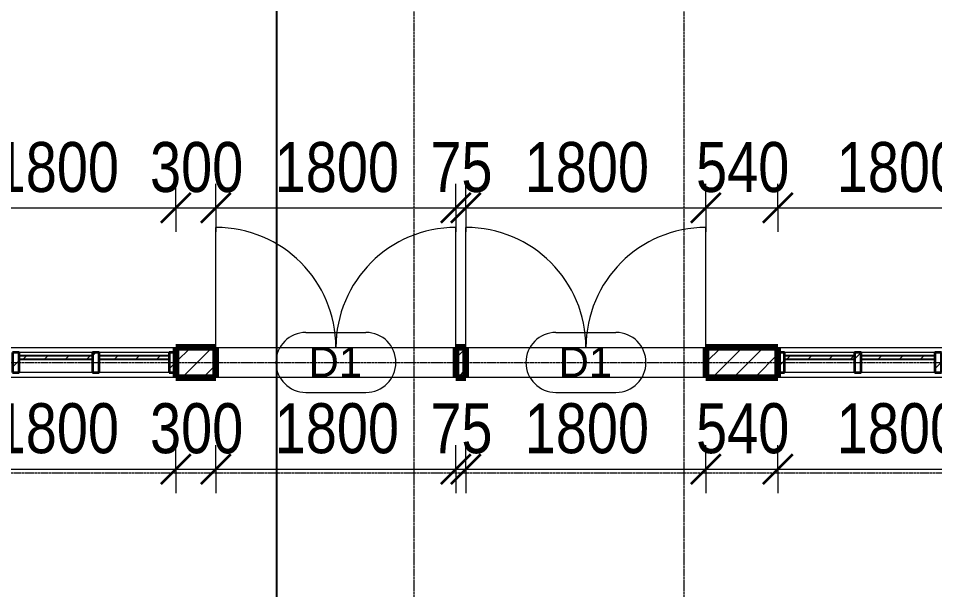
# Model space of a CAD drawing. Header units: millimetres. Extents: x -35190 to 411743, y -233114 to 23872.
# Drawn here: x 11092 to 17964, y -17593 to -13307 of the extents above; entities that cross this region are included whole.
import ezdxf

# ---------------------------------------------------------------- set-up
doc = ezdxf.new("R2010")
doc.units = ezdxf.units.MM
doc.linetypes.add('Grid Line', pattern=[22.225, 12.7, -3.175, 3.175, -3.175])
for name, color, linetype, lineweight in [('A-ANNO-DIMS', 211, 'Continuous', 9), ('A-ANNO-DIMS-75', 211, 'Continuous', 9), ('A-DOOR', 31, 'Continuous', 18), ('A-DOOR-IDEN', 31, 'Continuous', 9), ('A-GLAZ-CURT', 52, 'Continuous', 18), ('A-GLAZ-CWMG', 51, 'Continuous', 18), ('A-WALL', 113, 'Continuous', 18), ('A-WALL-PATT', 111, 'Continuous', 18), ('S-GRID', 1, 'Continuous', 9)]:
    doc.layers.add(name, color=color, linetype=linetype, lineweight=lineweight)
doc.styles.add('Arial_10', font='arial.ttf', dxfattribs={"height": 225})
doc.styles.add('Arial_3', font='arial.ttf', dxfattribs={"width": 0.8, "height": 375})
doc.dimstyles.new('main_4_5mm', dxfattribs={"dimscale": 304.8, "dimtxt": 382.597275, "dimasz": 0.738189, "dimexe": 0.590551, "dimexo": 0.0625, "dimgap": 0.024606, "dimtad": 1, "dimdec": 0, "dimzin": 0, "dimdsep": 46, "dimtxsty": 'Arial_3', "dimblk1": 'OBLIQUE', "dimblk2": 'OBLIQUE', "dimsah": 1, "dimcen": 0.09, "dimdle": 0.590551, "dimazin": 0, "dimtfac": 1, "dimtdec": 4, "dimtix": 1, "dimtmove": 0, "dimatfit": 3, "dimfxl": 0.590551, "dimfxlon": 1, "dimtvp": 1, "dimtolj": 1, "dimtzin": 0, "dimarcsym": 2})

# ---------------------------------------------------------------- blocks, each defined once
blk = doc.blocks.new('Double - Flush _UK_ - 1810 x 2110mm-458518-GROUND FLOOR')
at = {"layer": 'A-DOOR'}
for p, q in [((-900, 112.5), (-900, 1012.5)), ((900, 112.5), (900, 1012.5))]:
    blk.add_line(p, q, dxfattribs=at)
for centre, start, end in [((-900, 112.5), 360, 90), ((900, 112.5), 90, 180)]:
    blk.add_arc(centre, 900, start, end, dxfattribs=at)
blk = doc.blocks.new('System Panel - Glazed-725070-GROUND FLOOR')
at = {"layer": 'A-GLAZ-CURT'}
h = blk.add_hatch(dxfattribs=at)
h.set_pattern_fill('FP_7', color=256, style=0, pattern_type=2)
h.set_pattern_definition([(45, (-11373.7, 15887.82), (-79.5495, 79.5495), [])])
h.paths.add_polyline_path([(275, 24.5), (275, 49.5), (-275, 49.5), (-275, 24.5)])
at = {"layer": 'A-GLAZ-CURT', "lineweight": 25}
for p, q in [((275, 49.5), (-275, 49.5)), ((-275, 49.5), (-275, 24.5)), ((-275, 24.5), (275, 24.5)), ((275, 24.5), (275, 49.5))]:
    blk.add_line(p, q, dxfattribs=at)
blk = doc.blocks.new('Rectangular Mullion - 50 x 150mm-723960-GROUND FLOOR')
at = {"layer": 'A-GLAZ-CWMG'}
for p, q in [((11648.7, -15812.8), (11098.7, -15812.8)), ((11648.7, -15962.8), (11098.7, -15962.8))]:
    blk.add_line(p, q, dxfattribs=at)
blk = doc.blocks.new('Rectangular Mullion - 50 x 150mm-V10-GROUND FLOOR')
at = {"layer": 'A-GLAZ-CWMG'}
h = blk.add_hatch(dxfattribs=at)
h.set_pattern_fill('FP_8', color=256, style=0, pattern_type=2)
h.set_pattern_definition([(315, (-12273.7, -15887.82), (79.5495, 79.5495), [])])
h.paths.add_polyline_path([(0, 75), (0, -75), (-50, -75), (-50, 75)])
at = {"layer": 'A-GLAZ-CWMG', "lineweight": 35}
for p, q in [((-50, 75), (0, 75)), ((-50, -75), (-50, 75)), ((0, 75), (0, -75)), ((0, -75), (-50, -75))]:
    blk.add_line(p, q, dxfattribs=at)
blk = doc.blocks.new('Rectangular Mullion - 50 x 150mm-725067-GROUND FLOOR')
at = {"layer": 'A-GLAZ-CWMG'}
h = blk.add_hatch(dxfattribs=at)
h.set_pattern_fill('FP_9', color=256, style=0, pattern_type=2)
h.set_pattern_definition([(315, (-11073.7, -15887.82), (79.5495, 79.5495), [])])
h.paths.add_polyline_path([(25, 75), (25, -75), (-25, -75), (-25, 75)])
at = {"layer": 'A-GLAZ-CWMG', "lineweight": 35}
for p, q in [((-25, 75), (25, 75)), ((-25, -75), (-25, 75)), ((25, 75), (25, -75)), ((25, -75), (-25, -75))]:
    blk.add_line(p, q, dxfattribs=at)
blk = doc.blocks.new('System Panel - Glazed-V11-GROUND FLOOR')
at = {"layer": 'A-GLAZ-CURT'}
h = blk.add_hatch(dxfattribs=at)
h.set_pattern_fill('FP_10', color=256, style=0, pattern_type=2)
h.set_pattern_definition([(45, (-17101.4, 15887.82), (-79.5495, 79.5495), [])])
h.paths.add_polyline_path([(262.5, 24.5), (262.5, 49.5), (-262.5, 49.5), (-262.5, 24.5)])
at = {"layer": 'A-GLAZ-CURT', "lineweight": 25}
for p, q in [((262.5, 49.5), (-262.5, 49.5)), ((-262.5, 49.5), (-262.5, 24.5)), ((-262.5, 24.5), (262.5, 24.5)), ((262.5, 24.5), (262.5, 49.5))]:
    blk.add_line(p, q, dxfattribs=at)
blk = doc.blocks.new('System Panel - Glazed-V12-GROUND FLOOR')
at = {"layer": 'A-GLAZ-CURT'}
h = blk.add_hatch(dxfattribs=at)
h.set_pattern_fill('FP_11', color=256, style=0, pattern_type=2)
h.set_pattern_definition([(45, (-17688.9, 15887.82), (-79.5495, 79.5495), [])])
h.paths.add_polyline_path([(275, 24.5), (275, 49.5), (-275, 49.5), (-275, 24.5)])
at = {"layer": 'A-GLAZ-CURT', "lineweight": 25}
for p, q in [((275, 49.5), (-275, 49.5)), ((-275, 49.5), (-275, 24.5)), ((-275, 24.5), (275, 24.5)), ((275, 24.5), (275, 49.5))]:
    blk.add_line(p, q, dxfattribs=at)
blk = doc.blocks.new('Rectangular Mullion - 50 x 150mm-723573-GROUND FLOOR')
at = {"layer": 'A-GLAZ-CWMG'}
for p, q in [((11048.7, -15812.8), (10523.7, -15812.8)), ((11048.7, -15962.8), (10523.7, -15962.8))]:
    blk.add_line(p, q, dxfattribs=at)
blk = doc.blocks.new('Rectangular Mullion - 50 x 150mm-V14-GROUND FLOOR')
at = {"layer": 'A-GLAZ-CWMG'}
h = blk.add_hatch(dxfattribs=at)
h.set_pattern_fill('FP_13', color=256, style=0, pattern_type=2)
h.set_pattern_definition([(315, (-17388.9, -15887.82), (79.5495, 79.5495), [])])
h.paths.add_polyline_path([(25, 75), (25, -75), (-25, -75), (-25, 75)])
at = {"layer": 'A-GLAZ-CWMG', "lineweight": 35}
for p, q in [((-25, 75), (25, 75)), ((-25, -75), (-25, 75)), ((25, 75), (25, -75)), ((25, -75), (-25, -75))]:
    blk.add_line(p, q, dxfattribs=at)
blk = doc.blocks.new('Rectangular Mullion - 50 x 150mm-V51-GROUND FLOOR')
at = {"layer": 'A-GLAZ-CWMG'}
h = blk.add_hatch(dxfattribs=at)
h.set_pattern_fill('FP_38', color=256, style=0, pattern_type=2)
h.set_pattern_definition([(225, (16788.9, -15887.82), (79.5495, -79.5495), [])])
h.paths.add_polyline_path([(-50, 75), (-50, -75), (0, -75), (0, 75)])
at = {"layer": 'A-GLAZ-CWMG', "lineweight": 35}
for p, q in [((0, 75), (-50, 75)), ((-50, 75), (-50, -75)), ((0, -75), (0, 75)), ((-50, -75), (0, -75))]:
    blk.add_line(p, q, dxfattribs=at)
blk = doc.blocks.new('System Panel - Glazed-V55-GROUND FLOOR')
at = {"layer": 'A-GLAZ-CURT'}
h = blk.add_hatch(dxfattribs=at)
h.set_pattern_fill('FP_42', color=256, style=0, pattern_type=2)
h.set_pattern_definition([(45, (-11961.2, 15887.82), (-79.5495, 79.5495), [])])
h.paths.add_polyline_path([(262.5, 24.5), (262.5, 49.5), (-262.5, 49.5), (-262.5, 24.5)])
at = {"layer": 'A-GLAZ-CURT', "lineweight": 25}
for p, q in [((262.5, 49.5), (-262.5, 49.5)), ((-262.5, 49.5), (-262.5, 24.5)), ((-262.5, 24.5), (262.5, 24.5)), ((262.5, 24.5), (262.5, 49.5))]:
    blk.add_line(p, q, dxfattribs=at)
blk = doc.blocks.new('Rectangular Mullion - 50 x 150mm-V59-GROUND FLOOR')
at = {"layer": 'A-GLAZ-CWMG'}
h = blk.add_hatch(dxfattribs=at)
h.set_pattern_fill('FP_47', color=256, style=0, pattern_type=2)
h.set_pattern_definition([(315, (-11673.7, -15887.82), (79.5495, 79.5495), [])])
h.paths.add_polyline_path([(25, 75), (25, -75), (-25, -75), (-25, 75)])
at = {"layer": 'A-GLAZ-CWMG', "lineweight": 35}
for p, q in [((-25, 75), (25, 75)), ((-25, -75), (-25, 75)), ((25, 75), (25, -75)), ((25, -75), (-25, -75))]:
    blk.add_line(p, q, dxfattribs=at)
blk = doc.blocks.new('Rectangular Mullion - 50 x 150mm-V60-GROUND FLOOR')
at = {"layer": 'A-GLAZ-CWMG'}
h = blk.add_hatch(dxfattribs=at)
h.set_pattern_fill('FP_48', color=256, style=0, pattern_type=2)
h.set_pattern_definition([(315, (-17988.9, -15887.82), (79.5495, 79.5495), [])])
h.paths.add_polyline_path([(25, 75), (25, -75), (-25, -75), (-25, 75)])
at = {"layer": 'A-GLAZ-CWMG', "lineweight": 35}
for p, q in [((-25, 75), (25, 75)), ((-25, -75), (-25, 75)), ((25, 75), (25, -75)), ((25, -75), (-25, -75))]:
    blk.add_line(p, q, dxfattribs=at)
blk = doc.blocks.new('DIMBLOCK51-GROUND FLOOR')
at = {"layer": 'A-ANNO-DIMS-75', "transparency": 16777216}
for p, q in [((10473.7, -16688.2), (10473.7, -16508.2)), ((12273.7, -16688.2), (12273.7, -16508.2)), ((10473.7, -16688.2), (12273.7, -16688.2)), ((10473.7, -16688.2), (10473.7, -16868.2)), ((12273.7, -16688.2), (12273.7, -16868.2))]:
    blk.add_line(p, q, dxfattribs=at)
at = {"layer": 'A-ANNO-DIMS-75', "lineweight": 35, "transparency": 16777216}
for p, q in [((10473.7, -16688.2), (10586.2, -16575.7)), ((12273.7, -16688.2), (12386.2, -16575.7)), ((10473.7, -16688.2), (10361.2, -16800.7)), ((12273.7, -16688.2), (12161.2, -16800.7))]:
    blk.add_line(p, q, dxfattribs=at)
at = {"layer": 'A-ANNO-DIMS-75', "color": 0, "transparency": 16777216, "insert": (10914.6, -16193.8), "char_height": 375, "width": 1101.88, "attachment_point": 1, "line_spacing_factor": 0.941778, "style": 'Arial_3'}
blk.add_mtext('1800', dxfattribs=at)
blk = doc.blocks.new('_Oblique')
at = {"color": 0, "linetype": 'ByBlock', "lineweight": -2}
blk.add_line((-0.5, -0.5), (0.5, 0.5), dxfattribs=at)
blk = doc.blocks.new('DIMBLOCK52-GROUND FLOOR')
at = {"layer": 'A-ANNO-DIMS-75', "transparency": 16777216}
for p, q in [((12273.7, -16688.2), (12273.7, -16508.2)), ((12573.7, -16688.2), (12573.7, -16508.2)), ((12273.7, -16688.2), (12573.7, -16688.2)), ((12273.7, -16688.2), (12273.7, -16868.2)), ((12573.7, -16688.2), (12573.7, -16868.2))]:
    blk.add_line(p, q, dxfattribs=at)
at = {"layer": 'A-ANNO-DIMS-75', "lineweight": 35, "transparency": 16777216}
for p, q in [((12273.7, -16688.2), (12386.2, -16575.7)), ((12573.7, -16688.2), (12686.2, -16575.7)), ((12273.7, -16688.2), (12161.2, -16800.7)), ((12573.7, -16688.2), (12461.2, -16800.7))]:
    blk.add_line(p, q, dxfattribs=at)
at = {"layer": 'A-ANNO-DIMS-75', "color": 0, "transparency": 16777216, "insert": (12079.4, -16193.8), "char_height": 375, "width": 826.41, "attachment_point": 1, "line_spacing_factor": 0.941778, "style": 'Arial_3'}
blk.add_mtext('300', dxfattribs=at)
blk = doc.blocks.new('DIMBLOCK53-GROUND FLOOR')
at = {"layer": 'A-ANNO-DIMS-75', "transparency": 16777216}
for p, q in [((12573.7, -16688.2), (12573.7, -16508.2)), ((14373.7, -16688.2), (14373.7, -16508.2)), ((12573.7, -16688.2), (14373.7, -16688.2)), ((12573.7, -16688.2), (12573.7, -16868.2)), ((14373.7, -16688.2), (14373.7, -16868.2))]:
    blk.add_line(p, q, dxfattribs=at)
at = {"layer": 'A-ANNO-DIMS-75', "lineweight": 35, "transparency": 16777216}
for p, q in [((12573.7, -16688.2), (12686.2, -16575.7)), ((14373.7, -16688.2), (14486.2, -16575.7)), ((12573.7, -16688.2), (12461.2, -16800.7)), ((14373.7, -16688.2), (14261.2, -16800.7))]:
    blk.add_line(p, q, dxfattribs=at)
at = {"layer": 'A-ANNO-DIMS-75', "color": 0, "transparency": 16777216, "insert": (13014.6, -16193.8), "char_height": 375, "width": 1101.88, "attachment_point": 1, "line_spacing_factor": 0.941778, "style": 'Arial_3'}
blk.add_mtext('1800', dxfattribs=at)
blk = doc.blocks.new('DIMBLOCK54-GROUND FLOOR')
at = {"layer": 'A-ANNO-DIMS-75', "transparency": 16777216}
for p, q in [((14373.7, -16688.2), (14373.7, -16508.2)), ((14448.7, -16688.2), (14448.7, -16508.2)), ((14373.7, -16688.2), (14448.7, -16688.2)), ((14373.7, -16688.2), (14373.7, -16868.2)), ((14448.7, -16688.2), (14448.7, -16868.2))]:
    blk.add_line(p, q, dxfattribs=at)
at = {"layer": 'A-ANNO-DIMS-75', "lineweight": 35, "transparency": 16777216}
for p, q in [((14373.7, -16688.2), (14486.2, -16575.7)), ((14448.7, -16688.2), (14561.2, -16575.7)), ((14373.7, -16688.2), (14261.2, -16800.7)), ((14448.7, -16688.2), (14336.2, -16800.7))]:
    blk.add_line(p, q, dxfattribs=at)
at = {"layer": 'A-ANNO-DIMS-75', "color": 0, "transparency": 16777216, "insert": (14181.6, -16193.8), "char_height": 375, "width": 550.94, "attachment_point": 1, "line_spacing_factor": 0.941778, "style": 'Arial_3'}
blk.add_mtext('75', dxfattribs=at)
blk = doc.blocks.new('DIMBLOCK55-GROUND FLOOR')
at = {"layer": 'A-ANNO-DIMS-75', "transparency": 16777216}
for p, q in [((14448.7, -16688.2), (14448.7, -16508.2)), ((16248.7, -16688.2), (16248.7, -16508.2)), ((14448.7, -16688.2), (16248.7, -16688.2)), ((14448.7, -16688.2), (14448.7, -16868.2)), ((16248.7, -16688.2), (16248.7, -16868.2))]:
    blk.add_line(p, q, dxfattribs=at)
at = {"layer": 'A-ANNO-DIMS-75', "lineweight": 35, "transparency": 16777216}
for p, q in [((14448.7, -16688.2), (14561.2, -16575.7)), ((16248.7, -16688.2), (16361.2, -16575.7)), ((14448.7, -16688.2), (14336.2, -16800.7)), ((16248.7, -16688.2), (16136.2, -16800.7))]:
    blk.add_line(p, q, dxfattribs=at)
at = {"layer": 'A-ANNO-DIMS-75', "color": 0, "transparency": 16777216, "insert": (14889.6, -16193.8), "char_height": 375, "width": 1101.88, "attachment_point": 1, "line_spacing_factor": 0.941778, "style": 'Arial_3'}
blk.add_mtext('1800', dxfattribs=at)
blk = doc.blocks.new('DIMBLOCK56-GROUND FLOOR')
at = {"layer": 'A-ANNO-DIMS-75', "transparency": 16777216}
for p, q in [((16248.7, -16688.2), (16248.7, -16508.2)), ((16788.9, -16688.2), (16788.9, -16508.2)), ((16248.7, -16688.2), (16788.9, -16688.2)), ((16248.7, -16688.2), (16248.7, -16868.2)), ((16788.9, -16688.2), (16788.9, -16868.2))]:
    blk.add_line(p, q, dxfattribs=at)
at = {"layer": 'A-ANNO-DIMS-75', "lineweight": 35, "transparency": 16777216}
for p, q in [((16248.7, -16688.2), (16361.2, -16575.7)), ((16788.9, -16688.2), (16901.4, -16575.7)), ((16248.7, -16688.2), (16136.2, -16800.7)), ((16788.9, -16688.2), (16676.4, -16800.7))]:
    blk.add_line(p, q, dxfattribs=at)
at = {"layer": 'A-ANNO-DIMS-75', "color": 0, "transparency": 16777216, "insert": (16174.5, -16193.8), "char_height": 375, "width": 826.41, "attachment_point": 1, "line_spacing_factor": 0.941778, "style": 'Arial_3'}
blk.add_mtext('540', dxfattribs=at)
blk = doc.blocks.new('DIMBLOCK57-GROUND FLOOR')
at = {"layer": 'A-ANNO-DIMS-75', "transparency": 16777216}
for p, q in [((16788.9, -16688.2), (16788.9, -16508.2)), ((18588.9, -16688.2), (18588.9, -16508.2)), ((16788.9, -16688.2), (18588.9, -16688.2)), ((16788.9, -16688.2), (16788.9, -16868.2)), ((18588.9, -16688.2), (18588.9, -16868.2))]:
    blk.add_line(p, q, dxfattribs=at)
at = {"layer": 'A-ANNO-DIMS-75', "lineweight": 35, "transparency": 16777216}
for p, q in [((16788.9, -16688.2), (16901.4, -16575.7)), ((18588.9, -16688.2), (18701.4, -16575.7)), ((16788.9, -16688.2), (16676.4, -16800.7)), ((18588.9, -16688.2), (18476.4, -16800.7))]:
    blk.add_line(p, q, dxfattribs=at)
at = {"layer": 'A-ANNO-DIMS-75', "color": 0, "transparency": 16777216, "insert": (17229.8, -16193.8), "char_height": 375, "width": 1101.88, "attachment_point": 1, "line_spacing_factor": 0.941778, "style": 'Arial_3'}
blk.add_mtext('1800', dxfattribs=at)
blk = doc.blocks.new('DIMBLOCK65-GROUND FLOOR')
at = {"layer": 'A-ANNO-DIMS-75', "transparency": 16777216}
for p, q in [((10473.7, -14728.9), (10473.7, -14548.9)), ((12273.7, -14728.9), (12273.7, -14548.9)), ((10473.7, -14728.9), (12273.7, -14728.9)), ((10473.7, -14728.9), (10473.7, -14908.9)), ((12273.7, -14728.9), (12273.7, -14908.9))]:
    blk.add_line(p, q, dxfattribs=at)
at = {"layer": 'A-ANNO-DIMS-75', "lineweight": 35, "transparency": 16777216}
for p, q in [((10473.7, -14728.9), (10586.2, -14616.4)), ((12273.7, -14728.9), (12386.2, -14616.4)), ((10473.7, -14728.9), (10361.2, -14841.4)), ((12273.7, -14728.9), (12161.2, -14841.4))]:
    blk.add_line(p, q, dxfattribs=at)
at = {"layer": 'A-ANNO-DIMS-75', "color": 0, "transparency": 16777216, "insert": (10914.6, -14234.5), "char_height": 375, "width": 1101.88, "attachment_point": 1, "line_spacing_factor": 0.941778, "style": 'Arial_3'}
blk.add_mtext('1800', dxfattribs=at)
blk = doc.blocks.new('DIMBLOCK66-GROUND FLOOR')
at = {"layer": 'A-ANNO-DIMS-75', "transparency": 16777216}
for p, q in [((12273.7, -14728.9), (12273.7, -14548.9)), ((12573.7, -14728.9), (12573.7, -14548.9)), ((12273.7, -14728.9), (12573.7, -14728.9)), ((12273.7, -14728.9), (12273.7, -14908.9)), ((12573.7, -14728.9), (12573.7, -14908.9))]:
    blk.add_line(p, q, dxfattribs=at)
at = {"layer": 'A-ANNO-DIMS-75', "lineweight": 35, "transparency": 16777216}
for p, q in [((12273.7, -14728.9), (12386.2, -14616.4)), ((12573.7, -14728.9), (12686.2, -14616.4)), ((12273.7, -14728.9), (12161.2, -14841.4)), ((12573.7, -14728.9), (12461.2, -14841.4))]:
    blk.add_line(p, q, dxfattribs=at)
at = {"layer": 'A-ANNO-DIMS-75', "color": 0, "transparency": 16777216, "insert": (12079.4, -14234.5), "char_height": 375, "width": 826.41, "attachment_point": 1, "line_spacing_factor": 0.941778, "style": 'Arial_3'}
blk.add_mtext('300', dxfattribs=at)
blk = doc.blocks.new('DIMBLOCK67-GROUND FLOOR')
at = {"layer": 'A-ANNO-DIMS-75', "transparency": 16777216}
for p, q in [((12573.7, -14728.9), (12573.7, -14548.9)), ((14373.7, -14728.9), (14373.7, -14548.9)), ((12573.7, -14728.9), (14373.7, -14728.9)), ((12573.7, -14728.9), (12573.7, -14908.9)), ((14373.7, -14728.9), (14373.7, -14908.9))]:
    blk.add_line(p, q, dxfattribs=at)
at = {"layer": 'A-ANNO-DIMS-75', "lineweight": 35, "transparency": 16777216}
for p, q in [((12573.7, -14728.9), (12686.2, -14616.4)), ((14373.7, -14728.9), (14486.2, -14616.4)), ((12573.7, -14728.9), (12461.2, -14841.4)), ((14373.7, -14728.9), (14261.2, -14841.4))]:
    blk.add_line(p, q, dxfattribs=at)
at = {"layer": 'A-ANNO-DIMS-75', "color": 0, "transparency": 16777216, "insert": (13014.6, -14234.5), "char_height": 375, "width": 1101.88, "attachment_point": 1, "line_spacing_factor": 0.941778, "style": 'Arial_3'}
blk.add_mtext('1800', dxfattribs=at)
blk = doc.blocks.new('DIMBLOCK68-GROUND FLOOR')
at = {"layer": 'A-ANNO-DIMS-75', "transparency": 16777216}
for p, q in [((14373.7, -14728.9), (14373.7, -14548.9)), ((14448.7, -14728.9), (14448.7, -14548.9)), ((14373.7, -14728.9), (14448.7, -14728.9)), ((14373.7, -14728.9), (14373.7, -14908.9)), ((14448.7, -14728.9), (14448.7, -14908.9))]:
    blk.add_line(p, q, dxfattribs=at)
at = {"layer": 'A-ANNO-DIMS-75', "lineweight": 35, "transparency": 16777216}
for p, q in [((14373.7, -14728.9), (14486.2, -14616.4)), ((14448.7, -14728.9), (14561.2, -14616.4)), ((14373.7, -14728.9), (14261.2, -14841.4)), ((14448.7, -14728.9), (14336.2, -14841.4))]:
    blk.add_line(p, q, dxfattribs=at)
at = {"layer": 'A-ANNO-DIMS-75', "color": 0, "transparency": 16777216, "insert": (14181.6, -14234.5), "char_height": 375, "width": 550.94, "attachment_point": 1, "line_spacing_factor": 0.941778, "style": 'Arial_3'}
blk.add_mtext('75', dxfattribs=at)
blk = doc.blocks.new('DIMBLOCK69-GROUND FLOOR')
at = {"layer": 'A-ANNO-DIMS-75', "transparency": 16777216}
for p, q in [((14448.7, -14728.9), (14448.7, -14548.9)), ((16248.7, -14728.9), (16248.7, -14548.9)), ((14448.7, -14728.9), (16248.7, -14728.9)), ((14448.7, -14728.9), (14448.7, -14908.9)), ((16248.7, -14728.9), (16248.7, -14908.9))]:
    blk.add_line(p, q, dxfattribs=at)
at = {"layer": 'A-ANNO-DIMS-75', "lineweight": 35, "transparency": 16777216}
for p, q in [((14448.7, -14728.9), (14561.2, -14616.4)), ((16248.7, -14728.9), (16361.2, -14616.4)), ((14448.7, -14728.9), (14336.2, -14841.4)), ((16248.7, -14728.9), (16136.2, -14841.4))]:
    blk.add_line(p, q, dxfattribs=at)
at = {"layer": 'A-ANNO-DIMS-75', "color": 0, "transparency": 16777216, "insert": (14889.6, -14234.5), "char_height": 375, "width": 1101.88, "attachment_point": 1, "line_spacing_factor": 0.941778, "style": 'Arial_3'}
blk.add_mtext('1800', dxfattribs=at)
blk = doc.blocks.new('DIMBLOCK70-GROUND FLOOR')
at = {"layer": 'A-ANNO-DIMS-75', "transparency": 16777216}
for p, q in [((16248.7, -14728.9), (16248.7, -14548.9)), ((16788.9, -14728.9), (16788.9, -14548.9)), ((16248.7, -14728.9), (16788.9, -14728.9)), ((16248.7, -14728.9), (16248.7, -14908.9)), ((16788.9, -14728.9), (16788.9, -14908.9))]:
    blk.add_line(p, q, dxfattribs=at)
at = {"layer": 'A-ANNO-DIMS-75', "lineweight": 35, "transparency": 16777216}
for p, q in [((16248.7, -14728.9), (16361.2, -14616.4)), ((16788.9, -14728.9), (16901.4, -14616.4)), ((16248.7, -14728.9), (16136.2, -14841.4)), ((16788.9, -14728.9), (16676.4, -14841.4))]:
    blk.add_line(p, q, dxfattribs=at)
at = {"layer": 'A-ANNO-DIMS-75', "color": 0, "transparency": 16777216, "insert": (16174.5, -14234.5), "char_height": 375, "width": 826.41, "attachment_point": 1, "line_spacing_factor": 0.941778, "style": 'Arial_3'}
blk.add_mtext('540', dxfattribs=at)
blk = doc.blocks.new('DIMBLOCK71-GROUND FLOOR')
at = {"layer": 'A-ANNO-DIMS-75', "transparency": 16777216}
for p, q in [((16788.9, -14728.9), (16788.9, -14548.9)), ((18588.9, -14728.9), (18588.9, -14548.9)), ((16788.9, -14728.9), (18588.9, -14728.9)), ((16788.9, -14728.9), (16788.9, -14908.9)), ((18588.9, -14728.9), (18588.9, -14908.9))]:
    blk.add_line(p, q, dxfattribs=at)
at = {"layer": 'A-ANNO-DIMS-75', "lineweight": 35, "transparency": 16777216}
for p, q in [((16788.9, -14728.9), (16901.4, -14616.4)), ((18588.9, -14728.9), (18701.4, -14616.4)), ((16788.9, -14728.9), (16676.4, -14841.4)), ((18588.9, -14728.9), (18476.4, -14841.4))]:
    blk.add_line(p, q, dxfattribs=at)
at = {"layer": 'A-ANNO-DIMS-75', "color": 0, "transparency": 16777216, "insert": (17229.8, -14234.5), "char_height": 375, "width": 1101.88, "attachment_point": 1, "line_spacing_factor": 0.941778, "style": 'Arial_3'}
blk.add_mtext('1800', dxfattribs=at)
blk = doc.blocks.new('M_Door Tag - M_Door Tag-1233-GROUND FLOOR')
at = {"layer": 'A-DOOR-IDEN'}
for p, q in [((-3, 3), (3, 3)), ((-3, -3), (3, -3))]:
    blk.add_line(p, q, dxfattribs=at)
for centre, start, end in [((-3, 0), 90, 270), ((3, 0), 270, 90)]:
    blk.add_arc(centre, 3, start, end, dxfattribs=at)

msp = doc.modelspace()

# ---------------------------------------------------------------- hatches: boundary and pattern name
at = {"layer": 'A-WALL-PATT'}
h = msp.add_hatch(dxfattribs=at)
h.set_pattern_fill('FP_1', color=256, style=0, pattern_type=2)
h.set_pattern_definition([(45, (0, 0), (-79.5495, 79.5495), [])])
h.paths.add_polyline_path([(9709.9, -16000.3), (10473.7, -16000.3), (10473.7, -15775.3), (9484.9, -15775.3), (9484.9, -16000.3)])
h.paths.add_polyline_path([(16248.7, -16000.3), (16788.9, -16000.3), (16788.9, -15775.3), (16248.7, -15775.3)])
h.paths.add_polyline_path([(14373.7, -16000.3), (14448.7, -16000.3), (14448.7, -15775.3), (14373.7, -15775.3)])
h.paths.add_polyline_path([(12573.7, -16000.3), (12573.7, -15775.3), (12273.7, -15775.3), (12273.7, -16000.3)])
h.paths.add_polyline_path([(18588.9, -16000.3), (19609.9, -16000.3), (19609.9, -15775.3), (18588.9, -15775.3)])
h.paths.add_polyline_path([(21709.9, -16000.3), (22273.9, -16000.3), (22273.9, -15775.3), (21709.9, -15775.3)])

# ---------------------------------------------------------------- linework, layer by layer
msp.add_line((13028.5, 23872.4), (13028.5, -29344))
at = {"layer": 'A-WALL'}
for p, q in [((10473.7, -15775.3), (12273.7, -15775.3)), ((12573.7, -15775.3), (14373.7, -15775.3)), ((14448.7, -15775.3), (16248.7, -15775.3)), ((16788.9, -15775.3), (18588.9, -15775.3)), ((12273.7, -16000.3), (10473.7, -16000.3)), ((14373.7, -16000.3), (12573.7, -16000.3)), ((16248.7, -16000.3), (14448.7, -16000.3)), ((18588.9, -16000.3), (16788.9, -16000.3))]:
    msp.add_line(p, q, dxfattribs=at)
at = {"layer": 'A-WALL', "lineweight": 140}
for p, q in [((12573.7, -15775.3), (12273.7, -15775.3)), ((12273.7, -15775.3), (12273.7, -16000.3)), ((12573.7, -16000.3), (12573.7, -15775.3)), ((14448.7, -15775.3), (14373.7, -15775.3)), ((14373.7, -15775.3), (14373.7, -16000.3)), ((14448.7, -16000.3), (14448.7, -15775.3)), ((16788.9, -15775.3), (16248.7, -15775.3)), ((16248.7, -15775.3), (16248.7, -16000.3)), ((16788.9, -16000.3), (16788.9, -15775.3)), ((12273.7, -16000.3), (12573.7, -16000.3)), ((14373.7, -16000.3), (14448.7, -16000.3)), ((16248.7, -16000.3), (16788.9, -16000.3))]:
    msp.add_line(p, q, dxfattribs=at)
at = {"layer": 'S-GRID', "linetype": 'Grid Line'}
for p, q in [((14061.4, -23401.6), (14061.4, 18871.1)), ((16086.4, -23401.6), (16086.4, 18871.1)), ((-16035.3, -15887.8), (47071.4, -15887.8)), ((-16035.3, -16715.8), (47071.4, -16715.8))]:
    msp.add_line(p, q, dxfattribs=at)

# ---------------------------------------------------------------- block references
at = {"layer": 'A-DOOR'}
for p in [(13473.7, -15887.8), (15348.7, -15887.8)]:
    msp.add_blockref('Double - Flush _UK_ - 1810 x 2110mm-458518-GROUND FLOOR', p, dxfattribs=at)
at = {"layer": 'A-DOOR-IDEN', "xscale": 74.99999999999996, "yscale": 74.99999999999996, "zscale": 74.99999999999996}
for p in [(13473.7, -15887.8), (15348.7, -15887.8)]:
    msp.add_blockref('M_Door Tag - M_Door Tag-1233-GROUND FLOOR', p, dxfattribs=at)
at = {"layer": 'A-GLAZ-CURT'}
for name, p in [('System Panel - Glazed-725070-GROUND FLOOR', (11373.7, -15887.8)), ('System Panel - Glazed-V55-GROUND FLOOR', (11961.2, -15887.8)), ('System Panel - Glazed-V11-GROUND FLOOR', (17101.4, -15887.8)), ('System Panel - Glazed-V12-GROUND FLOOR', (17688.9, -15887.8))]:
    msp.add_blockref(name, p, dxfattribs=at)
at = {"layer": 'A-GLAZ-CWMG', "extrusion": (0, 0, -1), "rotation": 180}
for name, p in [('Rectangular Mullion - 50 x 150mm-725067-GROUND FLOOR', (-11073.7, -15887.8)), ('Rectangular Mullion - 50 x 150mm-V59-GROUND FLOOR', (-11673.7, -15887.8)), ('Rectangular Mullion - 50 x 150mm-V10-GROUND FLOOR', (-12273.7, -15887.8)), ('Rectangular Mullion - 50 x 150mm-V14-GROUND FLOOR', (-17388.9, -15887.8)), ('Rectangular Mullion - 50 x 150mm-V60-GROUND FLOOR', (-17988.9, -15887.8))]:
    msp.add_blockref(name, p, dxfattribs=at)
at = {"layer": 'A-GLAZ-CWMG'}
for name, p in [('Rectangular Mullion - 50 x 150mm-723960-GROUND FLOOR', (0, 0)), ('Rectangular Mullion - 50 x 150mm-723573-GROUND FLOOR', (1175, 0)), ('Rectangular Mullion - 50 x 150mm-723573-GROUND FLOOR', (6315.2, 0)), ('Rectangular Mullion - 50 x 150mm-723960-GROUND FLOOR', (6315.2, 0))]:
    msp.add_blockref(name, p, dxfattribs=at)
at = {"layer": 'A-GLAZ-CWMG', "rotation": 180}
msp.add_blockref('Rectangular Mullion - 50 x 150mm-V51-GROUND FLOOR', (16788.9, -15887.8), dxfattribs=at)

# ---------------------------------------------------------------- texts
at = {"layer": 'A-DOOR-IDEN', "char_height": 225, "width": 493.038, "attachment_point": 1, "style": 'Arial_10'}
for insert in [(13268.7, -15772.4), (15143.7, -15772.4)]:
    msp.add_mtext('D1', dxfattribs=dict(at, insert=insert))

# ---------------------------------------------------------------- dimensions: what is measured, and where the dimension line sits
at = {"layer": 'A-ANNO-DIMS'}
for base, p1, p2, override, picture, middle in [((12273.7, -14728.9), (10473.7, -14908.9), (12273.7, -14908.9), {"dimpost": '<>', "dimfxl": 1800}, 'DIMBLOCK65-GROUND FLOOR', (11373.7, -14529.9)), ((12573.7, -14728.9), (12273.7, -14908.9), (12573.7, -14908.9), {"dimpost": '<>', "dimfxl": 300}, 'DIMBLOCK66-GROUND FLOOR', (12423.7, -14529.8)), ((14373.7, -14728.9), (12573.7, -14908.9), (14373.7, -14908.9), {"dimpost": '<>', "dimfxl": 1800}, 'DIMBLOCK67-GROUND FLOOR', (13473.7, -14529.9)), ((14448.7, -14728.9), (14373.7, -14908.9), (14448.7, -14908.9), {"dimpost": '<>', "dimfxl": 75}, 'DIMBLOCK68-GROUND FLOOR', (14411.2, -14530.7)), ((16248.7, -14728.9), (14448.7, -14908.9), (16248.7, -14908.9), {"dimpost": '<>', "dimfxl": 1800}, 'DIMBLOCK69-GROUND FLOOR', (15348.7, -14529.9)), ((16788.9, -14728.9), (16248.7, -14908.9), (16788.9, -14908.9), {"dimpost": '<>', "dimfxl": 540.2}, 'DIMBLOCK70-GROUND FLOOR', (16518.8, -14529.9)), ((18588.9, -14728.9), (16788.9, -14908.9), (18588.9, -14908.9), {"dimpost": '<>', "dimfxl": 1800}, 'DIMBLOCK71-GROUND FLOOR', (17688.9, -14529.9)), ((12273.7, -16688.2), (10473.7, -16508.2), (12273.7, -16508.2), {"dimpost": '<>', "dimfxl": 1800}, 'DIMBLOCK51-GROUND FLOOR', (11373.7, -16489.2)), ((12573.7, -16688.2), (12273.7, -16508.2), (12573.7, -16508.2), {"dimpost": '<>', "dimfxl": 300}, 'DIMBLOCK52-GROUND FLOOR', (12423.7, -16489.1)), ((14373.7, -16688.2), (12573.7, -16508.2), (14373.7, -16508.2), {"dimpost": '<>', "dimfxl": 1800}, 'DIMBLOCK53-GROUND FLOOR', (13473.7, -16489.2)), ((14448.7, -16688.2), (14373.7, -16508.2), (14448.7, -16508.2), {"dimpost": '<>', "dimfxl": 75}, 'DIMBLOCK54-GROUND FLOOR', (14411.2, -16490)), ((16248.7, -16688.2), (14448.7, -16508.2), (16248.7, -16508.2), {"dimpost": '<>', "dimfxl": 1800}, 'DIMBLOCK55-GROUND FLOOR', (15348.7, -16489.2)), ((16788.9, -16688.2), (16248.7, -16508.2), (16788.9, -16508.2), {"dimpost": '<>', "dimfxl": 540.2}, 'DIMBLOCK56-GROUND FLOOR', (16518.8, -16489.2)), ((18588.9, -16688.2), (16788.9, -16508.2), (18588.9, -16508.2), {"dimpost": '<>', "dimfxl": 1800}, 'DIMBLOCK57-GROUND FLOOR', (17688.9, -16489.2))]:
    dim = msp.add_linear_dim(base=base, p1=p1, p2=p2, dimstyle='main_4_5mm', override=override, dxfattribs=at)
    dim.commit()
    dim.dimension.update_dxf_attribs({"geometry": picture, "text_midpoint": middle})

doc.saveas('drawing.dxf')
